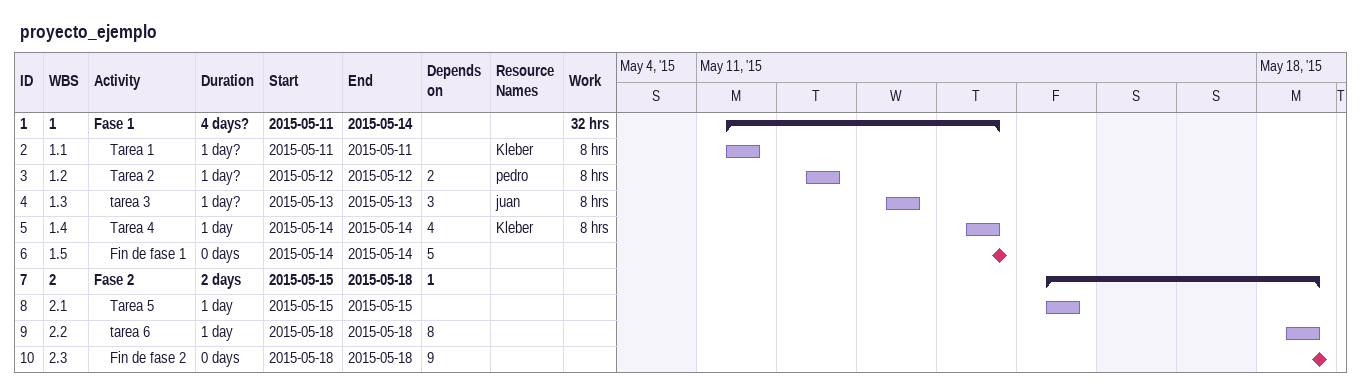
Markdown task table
proyecto_ejemplo

| ID | WBS | Task | Duration | Start | Finish | Predecessors | Resources | Work (h) |
|---|---|---|---|---|---|---|---|---|
| 1 | 1 | **Fase 1** | 4d? | 2015-05-11 | 2015-05-14 |  |  | 32 |
| 2 | 1.1 | Tarea 1 | 1d? | 2015-05-11 | 2015-05-11 |  | Kleber | 8 |
| 3 | 1.2 | Tarea 2 | 1d? | 2015-05-12 | 2015-05-12 | 2 | pedro | 8 |
| 4 | 1.3 | tarea 3 | 1d? | 2015-05-13 | 2015-05-13 | 3 | juan | 8 |
| 5 | 1.4 | Tarea 4 | 1d | 2015-05-14 | 2015-05-14 | 4 | Kleber | 8 |
| 6 | 1.5 | Fin de fase 1 | 0d | 2015-05-14 | 2015-05-14 | 5 |  |  |
| 7 | 2 | **Fase 2** | 2d | 2015-05-15 | 2015-05-18 | 1 |  |  |
| 8 | 2.1 | Tarea 5 | 1d | 2015-05-15 | 2015-05-15 |  |  |  |
| 9 | 2.2 | tarea 6 | 1d | 2015-05-18 | 2015-05-18 | 8 |  |  |
| 10 | 2.3 | Fin de fase 2 | 0d | 2015-05-18 | 2015-05-18 | 9 |  |  |
